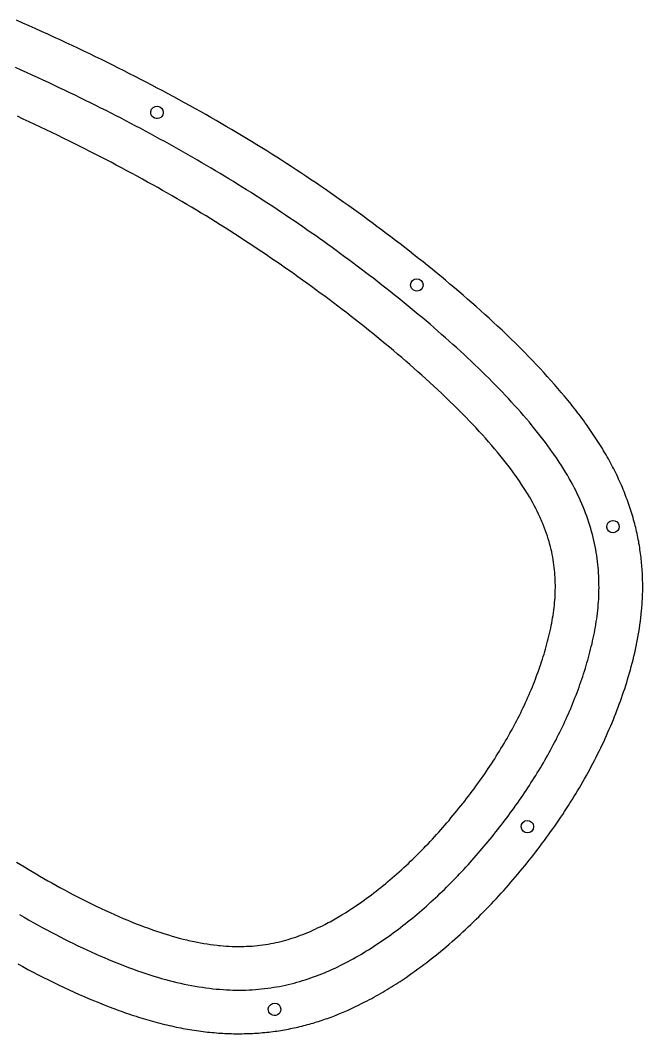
# Model space of a CAD drawing. Extents: x 7 to 206, y 10 to 191.
# Drawn here: x 106.5 to 206.2, y 9.5 to 172.1 of the extents above; entities that cross this region are included whole.
import ezdxf

# ---------------------------------------------------------------- set-up
doc = ezdxf.new("R2010")
doc.units = 0
doc.layers.add('DXF_BACK_PICKGUARD', color=18, linetype='CONTINUOUS')

msp = doc.modelspace()

# ---------------------------------------------------------------- linework, layer by layer
at = {"layer": 'DXF_BACK_PICKGUARD'}
for p, q in [((129.36, 157.3, 0), (129.35, 157.14, 0)), ((202.43, 90.94, 0), (202.44, 90.86, 0)), ((188.72, 42.77, 0), (188.72, 42.73, 0)), ((148.2, 13.43, 0), (148.2, 13.37, 0))]:
    msp.add_line(p, q, dxfattribs=at)
for points in [[(106.05, 20.72), (106.86, 20.27), (107.68, 19.83), (108.51, 19.4), (109.33, 18.97), (110.16, 18.54), (110.99, 18.13), (111.83, 17.71), (112.66, 17.31), (113.46, 16.93), (114.26, 16.55), (115.07, 16.18), (115.88, 15.82), (116.69, 15.46), (117.5, 15.11), (118.32, 14.77), (119.13, 14.44), (119.91, 14.13), (120.69, 13.82), (121.47, 13.53), (121.86, 13.38), (122.25, 13.24), (122.64, 13.1), (123.04, 12.96), (123.43, 12.82), (123.83, 12.69), (124.22, 12.55), (124.62, 12.42), (125.02, 12.3), (125.41, 12.17), (125.79, 12.05), (126.16, 11.94), (126.53, 11.83), (126.91, 11.72), (127.28, 11.61), (127.66, 11.5), (128.04, 11.4), (128.41, 11.3), (128.79, 11.2), (129.17, 11.11), (129.55, 11.01), (129.93, 10.92), (130.31, 10.83), (130.69, 10.75), (131.07, 10.66), (131.45, 10.58), (131.81, 10.51), (132.17, 10.44), (132.52, 10.37), (132.88, 10.3), (133.24, 10.24), (133.6, 10.18), (133.96, 10.12), (134.32, 10.06), (134.68, 10.01), (135.04, 9.96), (135.4, 9.91), (135.76, 9.87), (136.12, 9.82), (136.48, 9.78), (136.84, 9.74), (137.2, 9.71), (137.55, 9.68), (137.89, 9.65), (138.23, 9.62), (138.57, 9.6), (138.91, 9.58), (139.26, 9.56), (139.6, 9.55), (139.94, 9.53), (140.28, 9.52), (140.63, 9.51), (140.97, 9.51), (141.31, 9.51), (141.66, 9.51), (142, 9.51), (142.34, 9.52), (142.68, 9.52), (143.01, 9.53), (143.34, 9.55), (143.66, 9.56), (143.99, 9.58), (144.31, 9.6), (144.64, 9.62), (144.97, 9.65), (145.29, 9.68), (145.62, 9.71), (145.94, 9.74), (146.27, 9.77), (146.59, 9.81), (146.91, 9.85), (147.24, 9.9), (147.56, 9.94), (147.88, 9.99), (148.19, 10.04), (148.5, 10.09), (148.81, 10.14), (149.12, 10.2), (149.43, 10.26), (149.74, 10.32), (150.04, 10.38), (150.35, 10.45), (150.66, 10.51), (150.96, 10.58), (151.27, 10.66), (151.57, 10.73), (151.88, 10.81), (152.18, 10.89), (152.48, 10.97), (152.79, 11.05), (153.08, 11.13), (153.37, 11.22), (153.66, 11.31), (153.95, 11.39), (154.24, 11.49), (154.53, 11.58), (154.82, 11.67), (155.11, 11.77), (155.39, 11.87), (155.68, 11.97), (155.96, 12.07), (156.25, 12.18), (156.53, 12.29), (156.82, 12.4), (157.1, 12.51), (157.38, 12.62), (157.93, 12.84), (158.48, 13.08), (159.02, 13.31), (159.56, 13.56), (160.09, 13.81), (160.63, 14.07), (161.16, 14.33), (161.68, 14.6), (162.05, 14.79), (162.41, 14.98), (162.77, 15.17), (163.12, 15.37), (163.48, 15.57), (163.83, 15.77), (164.19, 15.97), (164.54, 16.18), (164.89, 16.39), (165.24, 16.6), (165.59, 16.81), (165.93, 17.02), (166.28, 17.24), (166.62, 17.46), (166.96, 17.68), (167.31, 17.9), (167.79, 18.23), (168.28, 18.55), (168.76, 18.88), (169.23, 19.22), (169.71, 19.56), (170.18, 19.9), (170.65, 20.25), (171.12, 20.6), (171.59, 20.95), (172.05, 21.31), (172.51, 21.67), (172.96, 22.03), (173.42, 22.4), (173.87, 22.77), (174.32, 23.14), (174.77, 23.52), (175.21, 23.9), (175.65, 24.28), (176.09, 24.67), (176.53, 25.06), (176.96, 25.45), (177.39, 25.84), (177.82, 26.24), (178.25, 26.64), (178.67, 27.05), (179.09, 27.45), (179.51, 27.86), (179.93, 28.27), (180.34, 28.69), (180.75, 29.1), (181.16, 29.52), (181.57, 29.94), (181.97, 30.36), (182.36, 30.78), (182.76, 31.21), (183.15, 31.63), (183.54, 32.06), (183.93, 32.49), (184.31, 32.92), (184.7, 33.36), (185.08, 33.8), (185.46, 34.24), (185.83, 34.68), (186.2, 35.12), (186.58, 35.57), (186.94, 36.01), (187.31, 36.46), (187.68, 36.91), (188.03, 37.36), (188.38, 37.8), (188.73, 38.25), (189.08, 38.7), (189.43, 39.15), (189.77, 39.6), (190.11, 40.06), (190.45, 40.52), (190.78, 40.97), (191.12, 41.43), (191.45, 41.9), (191.78, 42.36), (192.1, 42.83), (192.43, 43.29), (192.75, 43.76), (193.06, 44.23), (193.38, 44.7), (193.68, 45.17), (193.99, 45.64), (194.29, 46.11), (194.59, 46.58), (194.89, 47.05), (195.19, 47.53), (195.48, 48.01), (195.77, 48.49), (196.05, 48.97), (196.34, 49.45), (196.62, 49.94), (196.89, 50.42), (197.17, 50.91), (197.44, 51.4), (197.71, 51.89), (197.97, 52.38), (198.23, 52.87), (198.48, 53.36), (198.73, 53.86), (198.98, 54.35), (199.23, 54.85), (199.47, 55.35), (199.71, 55.85), (199.95, 56.35), (200.18, 56.85), (200.41, 57.35), (200.63, 57.86), (200.85, 58.37), (201.07, 58.88), (201.29, 59.39), (201.5, 59.9), (201.69, 60.39), (201.89, 60.88), (202.08, 61.37), (202.27, 61.87), (202.45, 62.36), (202.63, 62.86), (202.81, 63.36), (202.98, 63.85), (203.15, 64.35), (203.32, 64.85), (203.48, 65.36), (203.64, 65.86), (203.79, 66.36), (203.94, 66.87), (204.09, 67.38), (204.23, 67.88), (204.38, 68.43), (204.52, 68.97), (204.66, 69.51), (204.79, 70.06), (204.92, 70.6), (205.05, 71.15), (205.16, 71.7), (205.28, 72.25), (205.39, 72.81), (205.49, 73.38), (205.59, 73.95), (205.68, 74.52), (205.76, 75.09), (205.84, 75.67), (205.91, 76.24), (205.97, 76.81), (206.03, 77.41), (206.06, 77.71), (206.08, 78.01), (206.1, 78.3), (206.12, 78.6), (206.14, 78.9), (206.15, 79.2), (206.17, 79.5), (206.18, 79.8), (206.19, 80.1), (206.2, 80.4), (206.2, 80.69), (206.2, 80.99), (206.21, 81.29), (206.2, 81.59), (206.2, 81.9), (206.19, 82.21), (206.19, 82.52), (206.18, 82.83), (206.16, 83.14), (206.15, 83.46), (206.13, 83.77), (206.11, 84.08), (206.09, 84.39), (206.06, 84.7), (206.03, 85), (206, 85.31), (205.97, 85.62), (205.94, 85.93), (205.9, 86.24), (205.86, 86.55), (205.82, 86.87), (205.77, 87.19), (205.72, 87.51), (205.67, 87.83), (205.61, 88.15), (205.56, 88.47), (205.5, 88.79), (205.43, 89.11), (205.37, 89.43), (205.3, 89.75), (205.23, 90.07), (205.16, 90.38), (205.08, 90.7), (205, 91.01), (204.92, 91.33), (204.84, 91.64), (204.75, 91.97), (204.66, 92.3), (204.56, 92.63), (204.46, 92.96), (204.36, 93.28), (204.26, 93.61), (204.15, 93.94), (204.04, 94.26), (203.93, 94.58), (203.82, 94.91), (203.7, 95.23), (203.58, 95.55), (203.46, 95.87), (203.34, 96.19), (203.21, 96.5), (203.08, 96.82), (202.94, 97.16), (202.8, 97.49), (202.65, 97.82), (202.5, 98.15), (202.35, 98.48), (202.2, 98.81), (202.04, 99.14), (201.88, 99.47), (201.72, 99.79), (201.56, 100.12), (201.39, 100.44), (201.22, 100.76), (201.05, 101.08), (200.88, 101.4), (200.7, 101.72), (200.52, 102.04), (200.33, 102.38), (200.14, 102.71), (199.94, 103.04), (199.74, 103.37), (199.54, 103.71), (199.33, 104.03), (199.13, 104.36), (198.92, 104.69), (198.71, 105.01), (198.5, 105.34), (198.28, 105.66), (198.06, 105.98), (197.84, 106.3), (197.62, 106.62), (197.4, 106.93), (197.18, 107.25), (196.94, 107.58), (196.7, 107.91), (196.46, 108.24), (196.21, 108.56), (195.97, 108.89), (195.72, 109.21), (195.47, 109.53), (195.22, 109.85), (194.97, 110.17), (194.72, 110.49), (194.2, 111.13), (193.69, 111.76), (193.16, 112.38), (192.61, 113.03), (192.05, 113.68), (191.48, 114.32), (190.91, 114.95), (190.34, 115.58), (189.76, 116.21), (189.17, 116.83), (188.59, 117.45), (187.9, 118.17), (187.2, 118.88), (186.5, 119.58), (185.8, 120.28), (185.09, 120.97), (184.38, 121.66), (183.66, 122.35), (182.94, 123.03), (182.26, 123.66), (181.58, 124.29), (180.89, 124.91), (180.21, 125.53), (179.52, 126.15), (178.82, 126.76), (178.13, 127.37), (177.43, 127.98), (176.73, 128.58), (176.02, 129.18), (175.31, 129.78), (174.6, 130.38), (173.89, 130.97), (173.18, 131.56), (172.46, 132.14), (171.74, 132.73), (171.01, 133.31), (170.28, 133.89), (169.55, 134.48), (168.81, 135.05), (168.08, 135.63), (167.34, 136.2), (166.6, 136.77), (165.85, 137.34), (165.11, 137.9), (164.36, 138.47), (163.61, 139.03), (162.86, 139.58), (162.11, 140.14), (161.36, 140.69), (160.6, 141.24), (159.84, 141.78), (159.09, 142.32), (158.33, 142.86), (157.57, 143.4), (156.81, 143.93), (156.05, 144.46), (155.29, 144.99), (154.52, 145.51), (153.75, 146.04), (152.98, 146.56), (152.21, 147.07), (151.44, 147.59), (150.66, 148.1), (149.89, 148.61), (149.11, 149.11), (148.33, 149.62), (147.55, 150.12), (146.75, 150.63), (145.95, 151.13), (145.14, 151.63), (144.34, 152.13), (143.53, 152.63), (142.72, 153.12), (141.91, 153.61), (141.09, 154.1), (140.28, 154.58), (139.46, 155.06), (138.64, 155.54), (137.82, 156.02), (137, 156.49), (136.18, 156.96), (135.36, 157.43), (134.53, 157.89), (133.66, 158.38), (132.79, 158.86), (131.91, 159.34), (131.04, 159.81), (130.16, 160.29), (129.28, 160.76), (128.4, 161.22), (127.52, 161.69), (126.64, 162.15), (125.75, 162.61), (124.87, 163.07), (123.98, 163.52), (123.09, 163.97), (122.2, 164.42), (121.31, 164.86), (120.42, 165.3), (119.48, 165.77), (118.53, 166.23), (117.58, 166.69), (116.64, 167.14), (115.69, 167.59), (114.74, 168.04), (113.79, 168.49), (112.83, 168.94), (111.84, 169.39), (110.85, 169.85), (109.86, 170.3), (108.86, 170.75), (107.87, 171.2), (106.87, 171.65), (105.87, 172.09)], [(106.31, 28.61), (107.05, 28.18), (107.78, 27.77), (108.51, 27.36), (109.23, 26.95), (109.96, 26.56), (110.69, 26.17), (111.41, 25.78), (112.13, 25.4), (112.85, 25.03), (113.56, 24.67), (114.28, 24.31), (114.99, 23.96), (115.7, 23.62), (116.4, 23.28), (117.1, 22.95), (117.8, 22.63), (118.5, 22.31), (119.19, 22.01), (119.88, 21.71), (120.57, 21.42), (121.25, 21.13), (121.93, 20.86), (122.6, 20.59), (123.27, 20.33), (123.94, 20.08), (124.6, 19.84), (125.25, 19.6), (125.91, 19.37), (126.55, 19.16), (127.19, 18.95), (127.83, 18.75), (128.46, 18.56), (129.09, 18.37), (129.71, 18.2), (130.32, 18.04), (130.93, 17.88), (131.54, 17.73), (132.14, 17.6), (132.73, 17.47), (133.32, 17.35), (133.9, 17.23), (134.48, 17.13), (135.06, 17.03), (135.63, 16.95), (136.19, 16.87), (136.75, 16.8), (137.31, 16.73), (137.86, 16.68), (138.4, 16.63), (138.94, 16.59), (139.48, 16.56), (140.01, 16.53), (140.54, 16.52), (141.07, 16.51), (141.59, 16.51), (142.1, 16.51), (142.62, 16.52), (143.12, 16.54), (143.63, 16.57), (144.13, 16.6), (144.63, 16.64), (145.12, 16.69), (145.61, 16.75), (146.1, 16.81), (146.58, 16.87), (147.06, 16.95), (147.54, 17.03), (148.01, 17.11), (148.48, 17.21), (148.95, 17.3), (149.41, 17.41), (149.87, 17.52), (150.33, 17.64), (150.79, 17.76), (151.24, 17.89), (151.69, 18.02), (152.13, 18.16), (152.58, 18.31), (153.02, 18.46), (153.46, 18.61), (153.9, 18.77), (154.33, 18.94), (154.77, 19.11), (155.2, 19.29), (155.63, 19.47), (156.05, 19.66), (156.48, 19.85), (156.9, 20.04), (157.32, 20.24), (157.74, 20.45), (158.16, 20.66), (158.57, 20.87), (158.99, 21.09), (159.4, 21.31), (159.81, 21.54), (160.22, 21.77), (160.63, 22), (161.04, 22.24), (161.45, 22.48), (161.85, 22.73), (162.25, 22.98), (162.66, 23.23), (163.06, 23.49), (163.46, 23.75), (163.86, 24.02), (164.26, 24.28), (164.65, 24.56), (165.05, 24.83), (165.44, 25.11), (165.83, 25.39), (166.22, 25.68), (166.61, 25.96), (167, 26.25), (167.38, 26.55), (167.77, 26.85), (168.15, 27.15), (168.53, 27.45), (168.91, 27.76), (169.29, 28.07), (169.67, 28.38), (170.04, 28.69), (170.42, 29.01), (170.79, 29.33), (171.16, 29.65), (171.53, 29.98), (171.9, 30.31), (172.26, 30.64), (172.63, 30.97), (172.99, 31.31), (173.35, 31.65), (173.71, 31.99), (174.06, 32.33), (174.42, 32.67), (174.77, 33.02), (175.13, 33.37), (175.47, 33.72), (175.82, 34.07), (176.17, 34.43), (176.51, 34.79), (176.86, 35.14), (177.2, 35.51), (177.53, 35.87), (177.87, 36.23), (178.21, 36.6), (178.54, 36.97), (178.87, 37.33), (179.2, 37.71), (179.52, 38.08), (179.85, 38.45), (180.17, 38.83), (180.49, 39.2), (180.81, 39.58), (181.13, 39.96), (181.44, 40.34), (181.75, 40.72), (182.06, 41.1), (182.37, 41.49), (182.67, 41.87), (182.98, 42.26), (183.28, 42.64), (183.58, 43.03), (183.87, 43.42), (184.17, 43.81), (184.46, 44.2), (184.75, 44.59), (185.04, 44.98), (185.32, 45.37), (185.61, 45.76), (185.89, 46.16), (186.17, 46.55), (186.44, 46.95), (186.71, 47.34), (186.99, 47.74), (187.25, 48.14), (187.52, 48.53), (187.78, 48.93), (188.05, 49.33), (188.3, 49.73), (188.56, 50.14), (188.81, 50.54), (189.07, 50.94), (189.31, 51.35), (189.56, 51.75), (189.8, 52.16), (190.04, 52.56), (190.28, 52.97), (190.52, 53.38), (190.75, 53.79), (190.98, 54.19), (191.21, 54.6), (191.44, 55.02), (191.66, 55.43), (191.88, 55.84), (192.09, 56.25), (192.31, 56.67), (192.52, 57.08), (192.73, 57.5), (192.94, 57.91), (193.14, 58.33), (193.34, 58.75), (193.54, 59.17), (193.73, 59.59), (193.92, 60.01), (194.11, 60.43), (194.3, 60.85), (194.48, 61.27), (194.66, 61.69), (194.84, 62.12), (195.01, 62.54), (195.19, 62.97), (195.35, 63.39), (195.52, 63.82), (195.68, 64.25), (195.84, 64.67), (196, 65.1), (196.15, 65.53), (196.3, 65.96), (196.45, 66.39), (196.59, 66.83), (196.74, 67.26), (196.87, 67.69), (197.01, 68.13), (197.14, 68.56), (197.27, 69), (197.4, 69.43), (197.52, 69.87), (197.64, 70.31), (197.75, 70.74), (197.86, 71.18), (197.97, 71.62), (198.08, 72.06), (198.18, 72.51), (198.27, 72.95), (198.37, 73.39), (198.46, 73.84), (198.54, 74.28), (198.62, 74.73), (198.69, 75.17), (198.76, 75.62), (198.83, 76.07), (198.89, 76.52), (198.95, 76.97), (199, 77.42), (199.04, 77.87), (199.08, 78.33), (199.12, 78.78), (199.15, 79.24), (199.17, 79.7), (199.19, 80.15), (199.2, 80.61), (199.21, 81.07), (199.2, 81.54), (199.2, 82), (199.18, 82.46), (199.16, 82.93), (199.14, 83.39), (199.11, 83.86), (199.07, 84.33), (199.02, 84.8), (198.97, 85.27), (198.9, 85.75), (198.84, 86.22), (198.76, 86.7), (198.68, 87.18), (198.59, 87.66), (198.49, 88.14), (198.38, 88.62), (198.27, 89.1), (198.15, 89.59), (198.01, 90.07), (197.88, 90.56), (197.73, 91.05), (197.57, 91.54), (197.41, 92.03), (197.24, 92.53), (197.05, 93.02), (196.86, 93.52), (196.66, 94.02), (196.45, 94.52), (196.23, 95.02), (196.01, 95.53), (195.77, 96.03), (195.52, 96.54), (195.26, 97.05), (195, 97.56), (194.72, 98.07), (194.43, 98.59), (194.14, 99.11), (193.83, 99.62), (193.51, 100.15), (193.18, 100.67), (192.84, 101.19), (192.49, 101.72), (192.14, 102.25), (191.77, 102.77), (191.39, 103.3), (191, 103.84), (190.61, 104.37), (190.2, 104.9), (189.79, 105.44), (189.36, 105.98), (188.93, 106.51), (188.49, 107.05), (188.04, 107.59), (187.59, 108.13), (187.12, 108.67), (186.65, 109.22), (186.17, 109.76), (185.68, 110.3), (185.19, 110.84), (184.69, 111.39), (184.18, 111.93), (183.66, 112.48), (183.14, 113.02), (182.61, 113.57), (182.07, 114.11), (181.53, 114.66), (180.98, 115.2), (180.43, 115.74), (179.87, 116.29), (179.3, 116.83), (178.73, 117.38), (178.15, 117.92), (177.57, 118.46), (176.98, 119), (176.39, 119.55), (175.79, 120.09), (175.19, 120.63), (174.58, 121.17), (173.97, 121.7), (173.36, 122.24), (172.74, 122.78), (172.12, 123.31), (171.49, 123.85), (170.86, 124.38), (170.23, 124.91), (169.59, 125.44), (168.95, 125.97), (168.31, 126.49), (167.67, 127.02), (167.02, 127.54), (166.37, 128.06), (165.72, 128.58), (165.06, 129.1), (164.41, 129.61), (163.75, 130.13), (163.09, 130.64), (162.43, 131.15), (161.76, 131.65), (161.1, 132.16), (160.43, 132.66), (159.77, 133.16), (159.1, 133.66), (158.43, 134.15), (157.76, 134.64), (157.1, 135.13), (156.43, 135.62), (155.75, 136.1), (155.08, 136.58), (154.41, 137.06), (153.74, 137.54), (153.06, 138.01), (152.38, 138.49), (151.71, 138.96), (151.03, 139.42), (150.35, 139.89), (149.66, 140.35), (148.98, 140.81), (148.29, 141.27), (147.6, 141.73), (146.92, 142.19), (146.22, 142.64), (145.53, 143.09), (144.83, 143.54), (144.14, 143.99), (143.44, 144.44), (142.73, 144.88), (142.03, 145.32), (141.32, 145.76), (140.61, 146.2), (139.9, 146.64), (139.18, 147.08), (138.46, 147.51), (137.74, 147.94), (137.02, 148.38), (136.29, 148.81), (135.56, 149.24), (134.83, 149.66), (134.09, 150.09), (133.35, 150.52), (132.61, 150.94), (131.86, 151.36), (131.11, 151.78), (130.36, 152.2), (129.6, 152.62), (128.84, 153.04), (128.07, 153.46), (127.3, 153.88), (126.53, 154.29), (125.75, 154.71), (124.97, 155.12), (124.18, 155.54), (123.39, 155.95), (122.6, 156.36), (121.8, 156.77), (120.99, 157.18), (120.19, 157.59), (119.37, 158), (118.56, 158.41), (117.73, 158.82), (116.91, 159.23), (116.07, 159.64), (115.24, 160.05), (114.39, 160.45), (113.54, 160.86), (112.69, 161.27), (111.83, 161.67), (110.97, 162.08), (110.1, 162.49), (109.23, 162.89), (108.35, 163.3), (107.46, 163.7), (106.57, 164.11), (105.68, 164.51)], [(105.85, 37.05), (106.47, 36.66), (107.1, 36.28), (107.72, 35.91), (108.35, 35.53), (108.98, 35.16), (109.61, 34.79), (110.24, 34.42), (110.87, 34.06), (111.51, 33.7), (112.14, 33.34), (112.78, 32.99), (113.52, 32.59), (114.26, 32.19), (115, 31.8), (115.74, 31.42), (116.48, 31.04), (117.23, 30.66), (117.98, 30.29), (118.73, 29.92), (119.43, 29.59), (120.13, 29.26), (120.83, 28.94), (121.54, 28.62), (122.25, 28.31), (122.96, 28.01), (123.67, 27.71), (124.38, 27.42), (125.03, 27.16), (125.68, 26.9), (126.33, 26.66), (126.98, 26.42), (127.63, 26.18), (128.29, 25.96), (128.95, 25.74), (129.28, 25.63), (129.61, 25.52), (130.19, 25.35), (130.78, 25.17), (131.36, 25.01), (131.94, 24.85), (132.53, 24.7), (133.12, 24.55), (133.42, 24.48), (133.71, 24.42), (134.01, 24.35), (134.31, 24.29), (134.83, 24.18), (135.35, 24.08), (135.87, 23.99), (136.4, 23.91), (136.92, 23.83), (137.45, 23.76), (137.98, 23.7), (138.24, 23.67), (138.51, 23.65), (138.98, 23.61), (139.45, 23.57), (139.93, 23.54), (140.4, 23.52), (140.87, 23.51), (141.35, 23.51), (141.82, 23.51), (142.29, 23.52), (142.73, 23.53), (143.16, 23.55), (143.6, 23.58), (144.03, 23.62), (144.46, 23.66), (144.9, 23.71), (145.33, 23.77), (145.76, 23.83), (146.17, 23.89), (146.58, 23.97), (146.99, 24.05), (147.4, 24.13), (147.8, 24.22), (148.21, 24.32), (148.61, 24.42), (149.01, 24.53), (149.41, 24.65), (149.81, 24.77), (150.2, 24.89), (150.6, 25.02), (150.99, 25.16), (151.38, 25.3), (151.76, 25.45), (152.15, 25.6), (152.55, 25.77), (152.94, 25.93), (153.33, 26.11), (153.72, 26.28), (154.11, 26.47), (154.49, 26.65), (154.87, 26.84), (155.25, 27.04), (155.53, 27.18), (155.81, 27.33), (156.09, 27.48), (156.37, 27.63), (156.65, 27.79), (156.92, 27.94), (157.19, 28.1), (157.47, 28.26), (157.74, 28.42), (158.01, 28.59), (158.55, 28.92), (159.08, 29.26), (159.61, 29.6), (160.01, 29.87), (160.4, 30.13), (160.8, 30.4), (161.19, 30.68), (161.57, 30.95), (161.96, 31.23), (162.34, 31.52), (162.73, 31.8), (163.1, 32.09), (163.48, 32.38), (163.86, 32.68), (164.23, 32.97), (164.6, 33.27), (164.97, 33.57), (165.33, 33.88), (165.7, 34.19), (166.07, 34.51), (166.45, 34.83), (166.82, 35.16), (167.19, 35.49), (167.56, 35.82), (167.92, 36.16), (168.29, 36.5), (168.65, 36.83), (169.01, 37.18), (169.36, 37.52), (169.72, 37.87), (170.07, 38.22), (170.42, 38.57), (170.77, 38.92), (171.12, 39.27), (171.46, 39.63), (171.81, 39.99), (172.15, 40.36), (172.49, 40.73), (172.83, 41.1), (173.17, 41.47), (173.51, 41.84), (173.84, 42.22), (174.17, 42.6), (174.5, 42.97), (174.83, 43.35), (175.16, 43.74), (175.48, 44.12), (175.8, 44.51), (176.12, 44.9), (176.44, 45.28), (176.76, 45.68), (177.06, 46.06), (177.37, 46.45), (177.68, 46.84), (177.98, 47.23), (178.28, 47.62), (178.58, 48.02), (178.87, 48.41), (179.17, 48.81), (179.46, 49.21), (179.75, 49.61), (180.04, 50.01), (180.32, 50.41), (180.61, 50.82), (180.89, 51.22), (181.17, 51.63), (181.44, 52.04), (181.71, 52.43), (181.97, 52.83), (182.23, 53.23), (182.49, 53.63), (182.74, 54.03), (183, 54.44), (183.25, 54.84), (183.49, 55.25), (183.74, 55.65), (183.98, 56.06), (184.22, 56.47), (184.46, 56.89), (184.7, 57.3), (184.93, 57.71), (185.16, 58.13), (185.39, 58.55), (185.61, 58.95), (185.82, 59.36), (186.03, 59.77), (186.24, 60.18), (186.45, 60.58), (186.65, 61), (186.85, 61.41), (187.05, 61.82), (187.25, 62.24), (187.44, 62.65), (187.63, 63.07), (187.81, 63.49), (188, 63.91), (188.18, 64.33), (188.36, 64.76), (188.53, 65.18), (188.69, 65.58), (188.85, 65.97), (189, 66.37), (189.15, 66.77), (189.3, 67.17), (189.45, 67.57), (189.59, 67.97), (189.73, 68.38), (189.87, 68.78), (190, 69.18), (190.13, 69.59), (190.26, 70), (190.39, 70.41), (190.51, 70.81), (190.63, 71.22), (190.74, 71.63), (190.86, 72.05), (190.97, 72.47), (191.07, 72.88), (191.18, 73.3), (191.27, 73.72), (191.37, 74.14), (191.46, 74.56), (191.55, 74.98), (191.63, 75.39), (191.7, 75.79), (191.77, 76.2), (191.84, 76.61), (191.9, 77.02), (191.95, 77.43), (192, 77.84), (192.05, 78.25), (192.09, 78.66), (192.12, 79.06), (192.15, 79.46), (192.17, 79.86), (192.19, 80.27), (192.2, 80.67), (192.21, 81.08), (192.21, 81.48), (192.2, 81.88), (192.19, 82.29), (192.17, 82.69), (192.14, 83.1), (192.11, 83.5), (192.08, 83.91), (192.03, 84.31), (191.98, 84.71), (191.92, 85.13), (191.86, 85.54), (191.78, 85.96), (191.71, 86.37), (191.62, 86.79), (191.53, 87.2), (191.43, 87.61), (191.32, 88.01), (191.2, 88.45), (191.07, 88.89), (190.93, 89.33), (190.79, 89.76), (190.64, 90.19), (190.48, 90.62), (190.31, 91.05), (190.14, 91.47), (190.04, 91.7), (189.94, 91.94), (189.84, 92.17), (189.74, 92.41), (189.63, 92.64), (189.52, 92.87), (189.3, 93.33), (189.07, 93.79), (188.83, 94.24), (188.59, 94.69), (188.34, 95.14), (188.2, 95.4), (188.05, 95.65), (187.9, 95.9), (187.75, 96.15), (187.59, 96.41), (187.44, 96.65), (187.12, 97.15), (186.8, 97.64), (186.47, 98.13), (186.13, 98.62), (185.79, 99.1), (185.4, 99.64), (184.99, 100.18), (184.59, 100.72), (184.17, 101.25), (183.75, 101.78), (183.33, 102.31), (182.9, 102.83), (182.47, 103.34), (181.99, 103.91), (181.5, 104.48), (181, 105.03), (180.51, 105.59), (180, 106.14), (179.5, 106.69), (178.99, 107.23), (178.47, 107.77), (177.85, 108.42), (177.22, 109.06), (176.59, 109.69), (175.95, 110.33), (175.31, 110.95), (174.67, 111.58), (174.02, 112.2), (173.36, 112.81), (172.73, 113.4), (172.1, 113.98), (171.46, 114.56), (170.82, 115.14), (170.18, 115.71), (169.54, 116.28), (168.89, 116.85), (168.24, 117.42), (167.58, 117.98), (166.93, 118.54), (166.27, 119.09), (165.61, 119.65), (164.95, 120.2), (164.28, 120.74), (163.61, 121.29), (162.94, 121.83), (162.25, 122.39), (161.56, 122.94), (160.87, 123.49), (160.17, 124.04), (159.47, 124.59), (158.77, 125.13), (158.06, 125.67), (157.36, 126.21), (156.65, 126.74), (155.95, 127.28), (155.24, 127.81), (154.53, 128.33), (153.82, 128.86), (153.1, 129.38), (152.39, 129.9), (151.67, 130.42), (150.95, 130.93), (150.24, 131.44), (149.52, 131.95), (148.8, 132.45), (148.08, 132.95), (147.35, 133.45), (146.63, 133.95), (145.9, 134.45), (145.17, 134.94), (144.44, 135.43), (143.71, 135.91), (142.98, 136.4), (142.24, 136.88), (141.51, 137.36), (140.77, 137.84), (140.03, 138.31), (139.27, 138.79), (138.51, 139.27), (137.75, 139.74), (136.98, 140.22), (136.22, 140.69), (135.45, 141.15), (134.68, 141.62), (133.91, 142.08), (133.14, 142.54), (132.36, 143), (131.59, 143.45), (130.81, 143.9), (130.03, 144.35), (129.25, 144.79), (128.47, 145.24), (127.69, 145.68), (126.86, 146.14), (126.03, 146.6), (125.19, 147.06), (124.36, 147.51), (123.52, 147.96), (122.68, 148.41), (121.84, 148.86), (121, 149.3), (120.16, 149.74), (119.31, 150.18), (118.47, 150.61), (117.62, 151.05), (116.77, 151.48), (115.92, 151.9), (115.07, 152.33), (114.22, 152.75), (113.31, 153.2), (112.41, 153.64), (111.5, 154.08), (110.59, 154.52), (109.67, 154.95), (108.76, 155.38), (107.85, 155.81), (106.93, 156.24), (105.98, 156.68)]]:
    msp.add_lwpolyline(points, dxfattribs=at)
at = {"layer": 'DXF_BACK_PICKGUARD', "extrusion": (-6.16609e-08, 1.42428e-06, -1)}
msp.add_arc((-128.36, 157.3, 0), 1, 9.1302, 180, dxfattribs=at)
at = {"layer": 'DXF_BACK_PICKGUARD', "extrusion": (-8.18647e-08, 1.2771e-06, -1)}
msp.add_arc((-128.36, 157.3, 0), 1, 188.7272, 9.1302, dxfattribs=at)
at = {"layer": 'DXF_BACK_PICKGUARD', "extrusion": (8.90168e-07, 1.50066e-06, -1)}
msp.add_arc((-170, 129.63, 0), 1, 0.6489, 180, dxfattribs=at)
at = {"layer": 'DXF_BACK_PICKGUARD', "extrusion": (8.90008e-07, 1.4724e-06, -1)}
msp.add_arc((-170, 129.63, 0), 1, 180, 0.6489, dxfattribs=at)
at = {"layer": 'DXF_BACK_PICKGUARD', "extrusion": (-1.1747e-06, -3.37574e-07, -1)}
msp.add_arc((-201.44, 90.86, 0), 1, 355.403, 175.0731, dxfattribs=at)
at = {"layer": 'DXF_BACK_PICKGUARD', "extrusion": (-1.16944e-06, -3.46935e-07, -1)}
msp.add_arc((-201.44, 90.86, 0), 1, 180.0001, 355.4024, dxfattribs=at)
at = {"layer": 'DXF_BACK_PICKGUARD', "extrusion": (1.37685e-07, -1.64137e-07, -1)}
msp.add_arc((-187.72, 42.73, 0), 1, 357.9408, 177.6513, dxfattribs=at)
at = {"layer": 'DXF_BACK_PICKGUARD', "extrusion": (1.34702e-07, -5.42038e-08, -1)}
msp.add_arc((-187.72, 42.73, 0), 1, 180, 357.9408, dxfattribs=at)
at = {"layer": 'DXF_BACK_PICKGUARD', "extrusion": (1.07989e-06, -3.55657e-07, -1)}
msp.add_arc((-147.2, 13.43, 0), 1, 183.2731, 3.5424, dxfattribs=at)
at = {"layer": 'DXF_BACK_PICKGUARD', "extrusion": (1.08783e-06, -1.64373e-07, -1)}
msp.add_arc((-147.2, 13.43, 0), 1, 3.5424, 180, dxfattribs=at)

doc.saveas('drawing.dxf')
